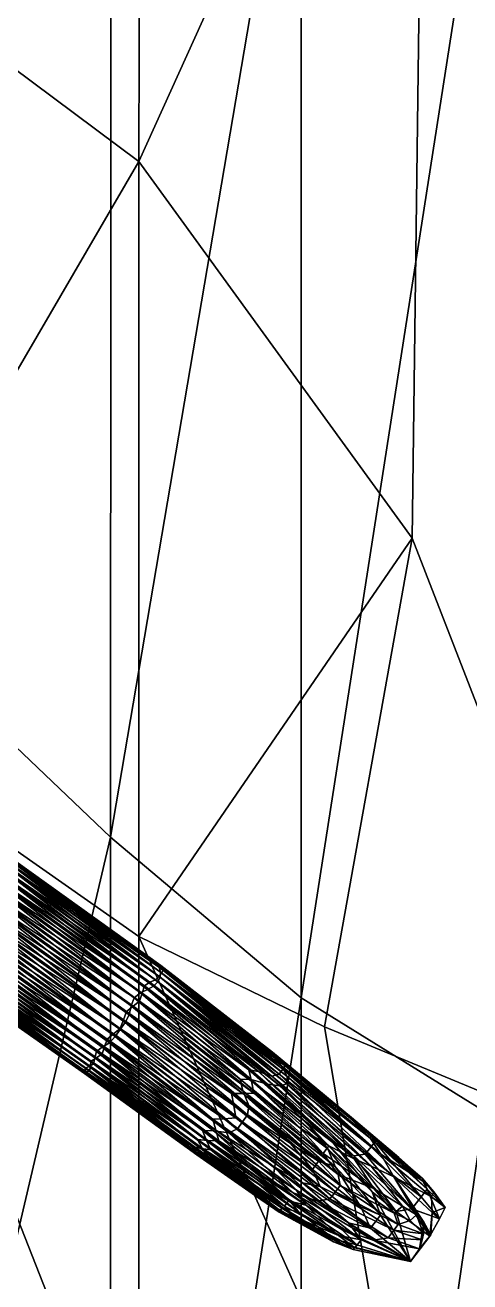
# Model space of a CAD drawing. Header units: centimetres. Extents: x -422 to 422, y -348 to 348.
# Drawn here: x -347.85 to -334.77, y 14.18 to 51.11 of the extents above; entities that cross this region are included whole.
import ezdxf

# ---------------------------------------------------------------- set-up
doc = ezdxf.new("R2010")
doc.units = ezdxf.units.CM
for name, color, linetype, true_color in [('Object003', 7, 'Continuous', 0x718706), ('Object007', 7, 'Continuous', 0x1c95b1), ('wood', 7, 'Continuous', 0x911cb1)]:
    doc.layers.add(name, color=color, linetype=linetype, true_color=true_color)

msp = doc.modelspace()

# ---------------------------------------------------------------- meshes
at = {"layer": 'Object003', "color": 194, "true_color": 0x551cb1}
mesh = msp.add_polyface(dxfattribs=at)
corners = [(-344.072, 22.874, -298.24), (-348.475, 26.052, -298.172), (-348.376, 26.194, -297.981), (-344.248, 22.768, -298.411), (-348.586, 25.891, -298.338), (-344.644, 22.53, -298.655), (-348.84, 25.521, -298.59), (-348.709, 25.713, -298.479), (-344.461, 22.671, -298.549), (-344.73, 22.295, -298.733), (-348.978, 25.319, -298.669), (-344.794, 22.031, -298.778), (-349.121, 25.109, -298.716), (-344.867, 22.125, -294.926), (-349.043, 25.113, -294.823), (-349.186, 24.9, -294.803), (-344.676, 22.281, -294.985), (-348.903, 25.323, -294.876), (-344.491, 22.432, -295.076), (-348.768, 25.526, -294.962), (-344.342, 22.879, -295.319), (-348.524, 25.895, -295.223), (-348.641, 25.717, -295.078), (-344.411, 22.663, -295.184), (-344.189, 22.985, -295.491), (-348.419, 26.056, -295.395), (-344.021, 23.053, -295.691), (-348.328, 26.196, -295.59), (-348.252, 26.315, -295.805), (-343.91, 23.157, -295.906), (-343.837, 23.263, -296.135), (-348.193, 26.41, -296.037), (-343.788, 23.337, -296.375), (-348.152, 26.478, -296.281), (-343.786, 23.403, -296.621), (-348.129, 26.519, -296.534), (-348.124, 26.533, -296.79), (-343.859, 23.481, -296.868), (-343.925, 23.509, -297.116), (-348.139, 26.519, -297.046), (-353.114, 29.734, -296.447), (-343.905, 23.427, -297.36), (-348.172, 26.477, -297.297), (-343.867, 23.285, -297.598), (-348.223, 26.407, -297.54), (-348.292, 26.313, -297.769), (-343.879, 23.137, -297.827), (-343.945, 22.995, -298.042)]
mesh.append_faces([[corners[k] for k in face] for face in [(0, 1, 2), (3, 4, 1), (5, 6, 7), (8, 7, 4), (9, 10, 6), (11, 12, 10), (13, 14, 15), (16, 17, 14), (18, 19, 17), (20, 21, 22), (23, 22, 19), (24, 25, 21), (25, 24, 26), (26, 27, 25), (28, 29, 30), (30, 31, 28), (29, 28, 27), (27, 26, 29), (32, 33, 31), (31, 30, 32), (33, 32, 34), (34, 35, 33), (36, 37, 38), (38, 39, 36), (40, 35, 36), (37, 36, 35), (35, 34, 37), (41, 42, 39), (39, 38, 41), (42, 41, 43), (43, 44, 42), (45, 46, 47), (47, 2, 45), (46, 45, 44), (44, 43, 46)]], dxfattribs={"vtx2": -1, "color": 194})
mesh = msp.add_polyface(dxfattribs=at)
corners = [(-348.376, 26.194, -297.981), (-343.945, 22.995, -298.042), (-344.072, 22.874, -298.24), (-348.475, 26.052, -298.172), (-344.248, 22.768, -298.411), (-348.709, 25.713, -298.479), (-344.461, 22.671, -298.549), (-344.644, 22.53, -298.655), (-348.586, 25.891, -298.338), (-348.84, 25.521, -298.59), (-344.73, 22.295, -298.733), (-348.978, 25.319, -298.669), (-344.794, 22.031, -298.778), (-349.265, 24.895, -298.73), (-344.914, 21.804, -298.786), (-345.061, 21.596, -298.755), (-349.408, 24.682, -298.711), (-349.121, 25.109, -298.716), (-345.207, 21.389, -298.685), (-349.548, 24.472, -298.657), (-345.373, 21.209, -298.588), (-349.683, 24.27, -298.571), (-345.753, 20.953, -298.345), (-349.927, 23.9, -298.31), (-349.81, 24.078, -298.455), (-345.582, 21.083, -298.479), (-345.804, 20.761, -298.172), (-350.032, 23.739, -298.138), (-345.843, 20.587, -297.975), (-350.123, 23.599, -297.943), (-345.974, 20.51, -297.768), (-350.198, 23.48, -297.728), (-345.908, 20.667, -295.641), (-350.075, 23.601, -295.552), (-350.159, 23.482, -295.764), (-345.937, 20.516, -295.851), (-350.228, 23.388, -295.994), (-345.755, 20.764, -295.461), (-349.976, 23.743, -295.362), (-345.589, 20.881, -295.302), (-349.865, 23.904, -295.195), (-345.44, 21.316, -295.044), (-349.611, 24.274, -294.943), (-349.742, 24.082, -295.054), (-345.518, 21.092, -295.158), (-345.25, 21.468, -294.974), (-349.473, 24.476, -294.864), (-345.054, 21.63, -294.935), (-349.33, 24.687, -294.817), (-349.186, 24.9, -294.803), (-344.96, 21.878, -294.914), (-344.867, 22.125, -294.926), (-349.043, 25.113, -294.823), (-344.676, 22.281, -294.985), (-348.903, 25.323, -294.876), (-344.491, 22.432, -295.076), (-348.641, 25.717, -295.078), (-344.411, 22.663, -295.184), (-344.342, 22.879, -295.319), (-348.768, 25.526, -294.962), (-348.524, 25.895, -295.223), (-344.189, 22.985, -295.491)]
mesh.append_faces([[corners[k] for k in face] for face in [(0, 1, 2), (3, 2, 4), (5, 6, 7), (8, 4, 6), (9, 7, 10), (11, 10, 12), (13, 14, 15), (15, 16, 13), (14, 13, 17), (17, 12, 14), (18, 19, 16), (16, 15, 18), (20, 21, 19), (22, 23, 24), (25, 24, 21), (26, 27, 23), (28, 29, 27), (30, 31, 29), (32, 33, 34), (35, 34, 36), (37, 38, 33), (39, 40, 38), (41, 42, 43), (44, 43, 40), (45, 46, 42), (46, 45, 47), (47, 48, 46), (49, 50, 51), (50, 49, 48), (48, 47, 50), (52, 51, 53), (54, 53, 55), (56, 57, 58), (59, 55, 57), (60, 58, 61)]], dxfattribs={"vtx2": -1, "color": 194})
mesh = msp.add_polyface(dxfattribs=at)
corners = [(-349.548, 24.472, -298.657), (-345.207, 21.389, -298.685), (-345.373, 21.209, -298.588), (-349.81, 24.078, -298.455), (-345.582, 21.083, -298.479), (-345.753, 20.953, -298.345), (-349.683, 24.27, -298.571), (-349.927, 23.9, -298.31), (-345.804, 20.761, -298.172), (-350.032, 23.739, -298.138), (-345.843, 20.587, -297.975), (-342.955, 18.17, -297.541), (-346.089, 20.457, -297.547), (-345.974, 20.51, -297.768), (-350.198, 23.48, -297.728), (-350.258, 23.385, -297.496), (-350.123, 23.599, -297.943), (-346.075, 20.355, -297.307), (-350.299, 23.317, -297.252), (-346.044, 20.279, -297.057), (-350.322, 23.276, -297), (-342.774, 17.965, -297.315), (-342.577, 17.782, -297.074), (-343.01, 18.074, -296.61), (-346.145, 20.352, -296.557), (-346.104, 20.302, -296.806), (-342.803, 17.916, -296.838), (-350.326, 23.262, -296.743), (-350.312, 23.276, -296.487), (-346.058, 20.356, -296.315), (-350.279, 23.318, -296.236), (-345.951, 20.387, -296.079), (-350.228, 23.388, -295.994), (-342.76, 17.964, -296.394), (-342.782, 18.365, -295.749), (-345.908, 20.667, -295.641), (-345.937, 20.516, -295.851), (-350.159, 23.482, -295.764), (-350.075, 23.601, -295.552), (-345.755, 20.764, -295.461), (-349.976, 23.743, -295.362), (-345.589, 20.881, -295.302), (-349.742, 24.082, -295.054), (-345.518, 21.092, -295.158), (-345.44, 21.316, -295.044), (-349.865, 23.904, -295.195), (-349.611, 24.274, -294.943), (-345.25, 21.468, -294.974)]
mesh.append_faces([[corners[k] for k in face] for face in [(0, 1, 2), (3, 4, 5), (6, 2, 4), (7, 5, 8), (9, 8, 10), (11, 12, 13), (14, 13, 12), (12, 15, 14), (16, 10, 13), (17, 18, 15), (15, 12, 17), (18, 17, 19), (19, 20, 18), (21, 17, 12), (22, 19, 17), (23, 24, 25), (26, 25, 19), (27, 25, 24), (24, 28, 27), (25, 27, 20), (20, 19, 25), (29, 30, 28), (28, 24, 29), (30, 29, 31), (31, 32, 30), (33, 29, 24), (34, 35, 36), (37, 36, 35), (32, 31, 36), (38, 35, 39), (40, 39, 41), (42, 43, 44), (45, 41, 43), (46, 44, 47)]], dxfattribs={"vtx2": -1, "color": 194})
mesh = msp.add_polyface(dxfattribs=at)
corners = [(-340.362, 19.939, -298.286), (-344.072, 22.874, -298.24), (-343.945, 22.995, -298.042), (-340.724, 19.992, -298.471), (-344.248, 22.768, -298.411), (-341.529, 20.134, -298.693), (-344.644, 22.53, -298.655), (-344.461, 22.671, -298.549), (-341.2, 20.129, -298.601), (-341.449, 19.795, -298.767), (-344.73, 22.295, -298.733), (-341.272, 19.362, -298.807), (-344.914, 21.804, -298.786), (-341.309, 19.088, -298.797), (-341.456, 18.888, -298.732), (-344.794, 22.031, -298.778), (-345.061, 21.596, -298.755), (-341.609, 18.681, -298.61), (-345.207, 21.389, -298.685), (-341.861, 18.562, -298.481), (-345.582, 21.083, -298.479), (-342.307, 18.624, -298.394), (-342.63, 18.629, -298.292), (-345.373, 21.209, -298.588), (-345.755, 20.764, -295.461), (-342.475, 18.334, -295.601), (-342.152, 18.325, -295.468), (-345.518, 21.092, -295.158), (-342.244, 18.643, -295.313), (-342.332, 18.967, -295.188), (-345.589, 20.881, -295.302), (-345.44, 21.316, -295.044), (-341.995, 18.977, -295.147), (-345.25, 21.468, -294.974), (-341.65, 19, -295.133), (-344.96, 21.878, -294.914), (-341.712, 19.362, -295.09), (-341.78, 19.718, -295.078), (-345.054, 21.63, -294.935), (-344.867, 22.125, -294.926), (-341.449, 19.72, -295.154), (-341.12, 19.723, -295.262), (-344.491, 22.432, -295.076), (-344.676, 22.281, -294.985), (-341.274, 20.416, -295.447), (-344.342, 22.879, -295.319), (-344.411, 22.663, -295.184), (-341.19, 20.078, -295.344), (-340.984, 20.364, -295.621), (-344.189, 22.985, -295.491), (-340.595, 20.222, -295.833), (-344.021, 23.053, -295.691), (-340.275, 20.428, -296.271), (-343.837, 23.263, -296.135), (-343.91, 23.157, -295.906), (-340.382, 20.285, -296.05), (-340.204, 20.526, -296.497), (-343.788, 23.337, -296.375), (-340.27, 20.665, -296.722), (-343.786, 23.403, -296.621), (-340.797, 21.092, -297.164), (-343.925, 23.509, -297.116), (-343.859, 23.481, -296.868), (-340.575, 20.936, -296.943), (-340.617, 20.888, -297.387), (-343.905, 23.427, -297.36), (-340.309, 20.527, -297.613), (-343.867, 23.285, -297.598), (-340.157, 20.001, -298.068), (-343.879, 23.137, -297.827), (-340.148, 20.215, -297.842)]
mesh.append_faces([[corners[k] for k in face] for face in [(0, 1, 2), (3, 4, 1), (5, 6, 7), (8, 7, 4), (6, 5, 9), (10, 9, 11), (12, 13, 14), (15, 11, 13), (16, 14, 17), (18, 17, 19), (20, 21, 22), (23, 19, 21), (24, 25, 26), (27, 28, 29), (30, 26, 28), (31, 29, 32), (33, 32, 34), (35, 36, 37), (38, 34, 36), (39, 37, 40), (41, 42, 43), (44, 45, 46), (47, 46, 42), (48, 49, 45), (50, 51, 49), (52, 53, 54), (55, 54, 51), (56, 57, 53), (58, 59, 57), (60, 61, 62), (63, 62, 59), (64, 65, 61), (66, 67, 65), (68, 2, 69), (70, 69, 67)]], dxfattribs={"vtx2": -1, "color": 194})
mesh = msp.add_polyface(dxfattribs=at)
corners = [(-343.945, 22.995, -298.042), (-340.157, 20.001, -298.068), (-340.362, 19.939, -298.286), (-338.173, 17.796, -298.529), (-340.724, 19.992, -298.471), (-344.072, 22.874, -298.24), (-339.765, 18.694, -298.705), (-341.529, 20.134, -298.693), (-341.2, 20.129, -298.601), (-344.461, 22.671, -298.549), (-344.248, 22.768, -298.411), (-338.916, 18.181, -298.65), (-339.088, 17.957, -298.763), (-341.449, 19.795, -298.767), (-340.05, 18.25, -295.259), (-341.78, 19.718, -295.078), (-341.712, 19.362, -295.09), (-339.217, 17.727, -295.395), (-341.449, 19.72, -295.154), (-344.676, 22.281, -294.985), (-341.12, 19.723, -295.262), (-341.19, 20.078, -295.344), (-338.946, 18.09, -295.589), (-339.586, 18.876, -295.593), (-341.274, 20.416, -295.447), (-344.411, 22.663, -295.184), (-344.491, 22.432, -295.076), (-344.342, 22.879, -295.319), (-340.984, 20.364, -295.621), (-338.803, 18.282, -295.778), (-338.187, 17.89, -296.037), (-340.595, 20.222, -295.833), (-344.189, 22.985, -295.491), (-343.91, 23.157, -295.906), (-340.382, 20.285, -296.05), (-340.275, 20.428, -296.271), (-344.021, 23.053, -295.691), (-337.846, 17.932, -296.264), (-343.837, 23.263, -296.135), (-340.204, 20.526, -296.497), (-343.788, 23.337, -296.375), (-340.27, 20.665, -296.722), (-339.027, 19.634, -297.189), (-340.797, 21.092, -297.164), (-340.575, 20.936, -296.943), (-343.859, 23.481, -296.868), (-343.786, 23.403, -296.621), (-338.248, 19.016, -297.049), (-343.925, 23.509, -297.116), (-340.617, 20.888, -297.387), (-338.278, 18.983, -297.35), (-343.905, 23.427, -297.36), (-340.309, 20.527, -297.613), (-343.879, 23.137, -297.827), (-340.148, 20.215, -297.842), (-343.867, 23.285, -297.598)]
mesh.append_faces([[corners[k] for k in face] for face in [(0, 1, 2), (3, 4, 2), (5, 2, 4), (6, 7, 8), (9, 8, 7), (10, 4, 8), (11, 8, 4), (12, 13, 7), (14, 15, 16), (17, 18, 15), (19, 18, 20), (21, 22, 23), (23, 24, 21), (25, 21, 24), (26, 20, 21), (22, 21, 20), (27, 24, 28), (29, 28, 24), (24, 23, 29), (30, 31, 28), (32, 28, 31), (33, 34, 35), (36, 31, 34), (37, 34, 31), (38, 35, 39), (40, 39, 41), (42, 43, 44), (45, 44, 43), (46, 41, 44), (47, 44, 41), (48, 43, 49), (50, 49, 43), (51, 49, 52), (53, 54, 1), (55, 52, 54)]], dxfattribs={"vtx2": -1, "color": 194})
mesh = msp.add_polyface(dxfattribs=at)
corners = [(-341.449, 19.795, -298.767), (-344.73, 22.295, -298.733), (-344.644, 22.53, -298.655), (-341.272, 19.362, -298.807), (-344.794, 22.031, -298.778), (-341.456, 18.888, -298.732), (-345.061, 21.596, -298.755), (-344.914, 21.804, -298.786), (-341.309, 19.088, -298.797), (-341.609, 18.681, -298.61), (-345.207, 21.389, -298.685), (-341.861, 18.562, -298.481), (-345.373, 21.209, -298.588), (-342.63, 18.629, -298.292), (-345.753, 20.953, -298.345), (-345.582, 21.083, -298.479), (-342.307, 18.624, -298.394), (-342.514, 18.338, -298.116), (-345.804, 20.761, -298.172), (-342.387, 18.059, -297.914), (-345.843, 20.587, -297.975), (-345.974, 20.51, -297.768), (-342.68, 18.102, -297.732), (-342.955, 18.17, -297.541), (-346.089, 20.457, -297.547), (-342.774, 17.965, -297.315), (-346.075, 20.355, -297.307), (-342.577, 17.782, -297.074), (-346.104, 20.302, -296.806), (-342.803, 17.916, -296.838), (-343.01, 18.074, -296.61), (-346.044, 20.279, -297.057), (-346.145, 20.352, -296.557), (-342.76, 17.964, -296.394), (-346.058, 20.356, -296.315), (-342.491, 17.879, -296.179), (-345.951, 20.387, -296.079), (-345.937, 20.516, -295.851), (-342.643, 18.113, -295.953), (-342.782, 18.365, -295.749), (-342.475, 18.334, -295.601), (-345.755, 20.764, -295.461), (-345.908, 20.667, -295.641), (-342.152, 18.325, -295.468), (-345.589, 20.881, -295.302), (-342.332, 18.967, -295.188), (-345.44, 21.316, -295.044), (-345.518, 21.092, -295.158), (-342.244, 18.643, -295.313), (-341.995, 18.977, -295.147), (-345.25, 21.468, -294.974), (-341.65, 19, -295.133), (-345.054, 21.63, -294.935), (-341.78, 19.718, -295.078), (-344.867, 22.125, -294.926), (-344.96, 21.878, -294.914), (-341.712, 19.362, -295.09), (-341.449, 19.72, -295.154), (-344.676, 22.281, -294.985)]
mesh.append_faces([[corners[k] for k in face] for face in [(0, 1, 2), (3, 4, 1), (5, 6, 7), (8, 7, 4), (9, 10, 6), (11, 12, 10), (13, 14, 15), (16, 15, 12), (17, 18, 14), (14, 13, 17), (18, 17, 19), (19, 20, 18), (21, 22, 23), (22, 21, 20), (20, 19, 22), (24, 23, 25), (26, 25, 27), (28, 29, 30), (31, 27, 29), (32, 30, 33), (34, 33, 35), (35, 36, 34), (37, 38, 39), (38, 37, 36), (36, 35, 38), (40, 41, 42), (42, 39, 40), (43, 44, 41), (45, 46, 47), (48, 47, 44), (49, 50, 46), (51, 52, 50), (53, 54, 55), (56, 55, 52), (57, 58, 54)]], dxfattribs={"vtx2": -1, "color": 194})
mesh = msp.add_polyface(dxfattribs=at)
corners = [(-337.673, 17.583, -298.327), (-340.362, 19.939, -298.286), (-340.157, 20.001, -298.068), (-337.01, 17.266, -298.007), (-338.173, 17.796, -298.529), (-340.724, 19.992, -298.471), (-338.916, 18.181, -298.65), (-341.309, 19.088, -298.797), (-338.583, 17.017, -298.745), (-338.726, 16.831, -298.614), (-341.272, 19.362, -298.807), (-338.643, 17.339, -298.792), (-340.984, 20.364, -295.621), (-338.803, 18.282, -295.778), (-338.187, 17.89, -296.037), (-340.382, 20.285, -296.05), (-337.846, 17.932, -296.264), (-337.673, 18.153, -296.47), (-340.275, 20.428, -296.271), (-340.595, 20.222, -295.833), (-337.561, 18.297, -296.667), (-340.204, 20.526, -296.497), (-337.692, 18.53, -296.859), (-340.27, 20.665, -296.722), (-340.575, 20.936, -296.943), (-338.248, 19.016, -297.049), (-339.027, 19.634, -297.189), (-340.797, 21.092, -297.164), (-338.278, 18.983, -297.35), (-340.617, 20.888, -297.387), (-337.691, 18.393, -297.555), (-340.309, 20.527, -297.613), (-340.148, 20.215, -297.842), (-337.389, 17.933, -297.755), (-339.088, 17.957, -298.763), (-337.598, 16.922, -298.712), (-339.765, 18.694, -298.705), (-337.643, 16.823, -295.954), (-339.586, 18.876, -295.593), (-338.946, 18.09, -295.589), (-338.731, 17.569, -295.554), (-337.402, 16.142, -295.989), (-339.217, 17.727, -295.395), (-337.975, 16.388, -295.72), (-339.399, 17.487, -295.352), (-340.05, 18.25, -295.259), (-339.175, 16.983, -295.448), (-338.336, 15.92, -295.79), (-339.695, 17.096, -295.41), (-340.556, 17.578, -295.359), (-337.692, 15.765, -295.92)]
mesh.append_faces([[corners[k] for k in face] for face in [(0, 1, 2), (2, 3, 0), (1, 0, 4), (5, 4, 6), (7, 8, 9), (10, 11, 8), (12, 13, 14), (15, 16, 17), (17, 18, 15), (19, 14, 16), (20, 21, 18), (18, 17, 20), (21, 20, 22), (22, 23, 21), (24, 25, 26), (23, 22, 25), (27, 26, 28), (29, 28, 30), (30, 31, 29), (3, 2, 32), (33, 32, 31), (31, 30, 33), (11, 34, 35), (6, 35, 34), (34, 36, 6), (35, 6, 4), (37, 13, 38), (38, 39, 37), (39, 40, 41), (40, 42, 43), (44, 43, 42), (42, 45, 44), (43, 44, 46), (47, 48, 49), (50, 46, 48)]], dxfattribs={"vtx2": -1, "color": 194})
mesh = msp.add_polyface(dxfattribs=at)
corners = [(-341.2, 20.129, -298.601), (-338.916, 18.181, -298.65), (-339.765, 18.694, -298.705), (-341.529, 20.134, -298.693), (-339.088, 17.957, -298.763), (-341.449, 19.795, -298.767), (-338.643, 17.339, -298.792), (-341.272, 19.362, -298.807), (-338.726, 16.831, -298.614), (-341.456, 18.888, -298.732), (-341.309, 19.088, -298.797), (-338.583, 17.017, -298.745), (-338.887, 16.62, -298.389), (-341.609, 18.681, -298.61), (-339.242, 16.552, -298.198), (-341.861, 18.562, -298.481), (-342.307, 18.624, -298.394), (-339.964, 16.8, -298.166), (-340.828, 17.275, -298.163), (-342.63, 18.629, -298.292), (-340.107, 16.608, -297.977), (-342.514, 18.338, -298.116), (-339.792, 16.22, -297.731), (-342.387, 18.059, -297.914), (-341.126, 16.864, -297.485), (-342.955, 18.17, -297.541), (-342.68, 18.102, -297.732), (-340.281, 16.369, -297.582), (-340.346, 16.277, -297.3), (-342.774, 17.965, -297.315), (-341.177, 16.778, -296.644), (-343.01, 18.074, -296.61), (-342.803, 17.916, -296.838), (-340.968, 17.039, -295.866), (-342.782, 18.365, -295.749), (-342.643, 18.113, -295.953), (-340.108, 16.559, -295.817), (-342.475, 18.334, -295.601), (-339.596, 16.436, -295.723), (-342.152, 18.325, -295.468), (-342.244, 18.643, -295.313), (-339.867, 16.872, -295.522), (-340.556, 17.578, -295.359), (-342.332, 18.967, -295.188), (-339.695, 17.096, -295.41), (-341.995, 18.977, -295.147), (-339.175, 16.983, -295.448), (-341.65, 19, -295.133), (-341.712, 19.362, -295.09), (-339.399, 17.487, -295.352), (-340.05, 18.25, -295.259), (-341.78, 19.718, -295.078), (-339.217, 17.727, -295.395), (-341.449, 19.72, -295.154), (-338.731, 17.569, -295.554), (-341.12, 19.723, -295.262), (-338.946, 18.09, -295.589)]
mesh.append_faces([[corners[k] for k in face] for face in [(0, 1, 2), (3, 2, 4), (5, 4, 6), (6, 7, 5), (8, 9, 10), (11, 10, 7), (12, 13, 9), (14, 15, 13), (16, 17, 18), (18, 19, 16), (17, 16, 15), (20, 21, 19), (19, 18, 20), (22, 23, 21), (24, 25, 26), (27, 26, 23), (28, 29, 25), (30, 31, 32), (33, 34, 35), (36, 37, 34), (38, 39, 37), (40, 41, 42), (42, 43, 40), (41, 40, 39), (44, 45, 43), (43, 42, 44), (45, 44, 46), (46, 47, 45), (48, 49, 50), (49, 48, 47), (47, 46, 49), (51, 50, 52), (53, 52, 54), (54, 55, 53), (55, 54, 56)]], dxfattribs={"vtx2": -1, "color": 194})
mesh = msp.add_polyface(dxfattribs=at)
corners = [(-340.148, 20.215, -297.842), (-337.389, 17.933, -297.755), (-337.01, 17.266, -298.007), (-338.583, 17.017, -298.745), (-338.643, 17.339, -298.792), (-337, 16.2, -298.723), (-337.598, 16.922, -298.712), (-338.173, 17.796, -298.529), (-336.755, 16.411, -298.594), (-336.335, 16.148, -298.383), (-337.673, 17.583, -298.327), (-337.846, 17.932, -296.264), (-336.48, 16.333, -296.576), (-336.199, 16.684, -296.757), (-337.673, 18.153, -296.47), (-338.187, 17.89, -296.037), (-336.937, 16.248, -296.322), (-337.402, 16.142, -295.989), (-337.643, 16.823, -295.954), (-338.946, 18.09, -295.589), (-338.803, 18.282, -295.778), (-337.975, 16.388, -295.72), (-338.731, 17.569, -295.554), (-336.856, 17.836, -297.219), (-338.278, 18.983, -297.35), (-339.027, 19.634, -297.189), (-338.248, 19.016, -297.049), (-336.166, 17.22, -297.052), (-337.692, 18.53, -296.859), (-335.831, 16.832, -297.213), (-336.153, 17.142, -297.392), (-337.691, 18.393, -297.555), (-336.02, 16.908, -296.907), (-337.561, 18.297, -296.667), (-335.494, 16.366, -297.194), (-335.894, 16.679, -297.508), (-335.879, 16.225, -297.557)]
mesh.append_faces([[corners[k] for k in face] for face in [(0, 1, 2), (3, 4, 5), (6, 5, 4), (7, 8, 6), (9, 10, 2), (10, 9, 8), (8, 7, 10), (11, 12, 13), (13, 14, 11), (12, 11, 15), (15, 16, 12), (17, 18, 19), (20, 18, 16), (16, 15, 20), (21, 17, 22), (23, 24, 25), (25, 26, 23), (27, 23, 26), (26, 28, 27), (23, 27, 29), (29, 30, 23), (24, 23, 30), (30, 31, 24), (32, 27, 28), (28, 33, 32), (13, 32, 33), (33, 14, 13), (27, 32, 34), (34, 29, 27), (35, 36, 2), (2, 1, 35), (30, 35, 1), (1, 31, 30), (35, 30, 29), (29, 34, 35)]], dxfattribs={"vtx2": -1, "color": 194})
mesh = msp.add_polyface(dxfattribs=at)
corners = [(-341.456, 18.888, -298.732), (-338.726, 16.831, -298.614), (-338.887, 16.62, -298.389), (-341.609, 18.681, -298.61), (-339.242, 16.552, -298.198), (-341.861, 18.562, -298.481), (-339.964, 16.8, -298.166), (-342.514, 18.338, -298.116), (-340.107, 16.608, -297.977), (-339.792, 16.22, -297.731), (-342.68, 18.102, -297.732), (-340.281, 16.369, -297.582), (-341.126, 16.864, -297.485), (-342.387, 18.059, -297.914), (-342.955, 18.17, -297.541), (-340.346, 16.277, -297.3), (-342.774, 17.965, -297.315), (-339.952, 15.996, -297.041), (-342.577, 17.782, -297.074), (-342.803, 17.916, -296.838), (-340.376, 16.227, -296.81), (-341.177, 16.778, -296.644), (-340.347, 16.26, -296.509), (-342.76, 17.964, -296.394), (-343.01, 18.074, -296.61), (-339.88, 16.075, -296.307), (-342.491, 17.879, -296.179), (-342.643, 18.113, -295.953), (-340.225, 16.411, -296.056), (-340.968, 17.039, -295.866), (-342.782, 18.365, -295.749), (-340.108, 16.559, -295.817), (-342.475, 18.334, -295.601), (-339.596, 16.436, -295.723), (-342.152, 18.325, -295.468), (-339.867, 16.872, -295.522), (-338.53, 15.709, -297.761), (-340.828, 17.275, -298.163), (-340.556, 17.578, -295.359), (-338.336, 15.92, -295.79), (-338.631, 15.545, -296.146), (-338.779, 15.363, -296.693), (-338.742, 15.423, -297.284)]
mesh.append_faces([[corners[k] for k in face] for face in [(0, 1, 2), (3, 2, 4), (5, 4, 6), (7, 8, 9), (10, 11, 12), (13, 9, 11), (14, 12, 15), (16, 15, 17), (17, 18, 16), (19, 20, 21), (20, 19, 18), (18, 17, 20), (22, 23, 24), (24, 21, 22), (23, 22, 25), (25, 26, 23), (27, 28, 29), (28, 27, 26), (26, 25, 28), (30, 29, 31), (32, 31, 33), (34, 33, 35), (36, 8, 37), (37, 6, 36), (38, 35, 39), (28, 40, 31), (31, 29, 28), (40, 28, 25), (41, 22, 21), (21, 20, 41), (17, 15, 42), (11, 42, 15), (15, 12, 11), (42, 11, 9)]], dxfattribs={"vtx2": -1, "color": 194})
mesh = msp.add_polyface(dxfattribs=at)
corners = [(-336.873, 15.866, -298.615), (-337.003, 15.698, -298.372), (-338.726, 16.831, -298.614), (-338.583, 17.017, -298.745), (-337.61, 15.409, -297.687), (-338.53, 15.709, -297.761), (-339.964, 16.8, -298.166), (-339.242, 16.552, -298.198), (-336.517, 14.78, -296.754), (-338.093, 15.275, -297.395), (-340.107, 16.608, -297.977), (-339.792, 16.22, -297.731), (-337.175, 15.475, -297.977), (-338.887, 16.62, -298.389), (-339.175, 16.983, -295.448), (-337.692, 15.765, -295.92), (-337.975, 16.388, -295.72), (-337.402, 16.142, -295.989), (-337.966, 15.414, -296.098), (-338.336, 15.92, -295.79), (-339.867, 16.872, -295.522), (-339.596, 16.436, -295.723), (-339.695, 17.096, -295.41), (-338.631, 15.545, -296.146), (-340.108, 16.559, -295.817), (-339.88, 16.075, -296.307), (-338.151, 15.182, -296.475), (-338.198, 15.131, -296.95), (-338.779, 15.363, -296.693), (-340.376, 16.227, -296.81), (-339.952, 15.996, -297.041), (-340.347, 16.26, -296.509), (-338.742, 15.423, -297.284)]
mesh.append_faces([[corners[k] for k in face] for face in [(0, 1, 2), (2, 3, 0), (4, 5, 6), (6, 7, 4), (5, 4, 8), (8, 9, 5), (10, 5, 9), (9, 11, 10), (12, 4, 7), (7, 13, 12), (1, 12, 13), (13, 2, 1), (14, 15, 16), (17, 16, 15), (18, 19, 20), (20, 21, 18), (19, 18, 8), (8, 15, 19), (22, 19, 15), (23, 18, 21), (21, 24, 23), (25, 26, 23), (18, 23, 26), (26, 8, 18), (27, 28, 29), (29, 30, 27), (28, 27, 8), (8, 26, 28), (31, 28, 26), (26, 25, 31), (32, 27, 30), (11, 9, 32), (27, 32, 9), (9, 8, 27)]], dxfattribs={"vtx2": -1, "color": 194})
mesh = msp.add_polyface(dxfattribs=at)
corners = [(-337, 16.2, -298.723), (-336.873, 15.866, -298.615), (-338.583, 17.017, -298.745), (-336.529, 15.986, -298.605), (-336.137, 15.59, -298.472), (-337.003, 15.698, -298.372), (-336.174, 15.42, -298.138), (-337.598, 16.922, -298.712), (-336.755, 16.411, -298.594), (-337.01, 17.266, -298.007), (-336.124, 15.932, -298.042), (-336.335, 16.148, -298.383), (-337.175, 15.475, -297.977), (-336.255, 15.153, -297.612), (-337.61, 15.409, -297.687), (-336.517, 14.78, -296.754), (-335.912, 15.56, -297.532), (-335.879, 16.225, -297.557), (-335.947, 15.529, -296.995), (-335.663, 16.037, -297.122), (-336.48, 16.333, -296.576), (-336.199, 16.684, -296.757), (-336.937, 16.248, -296.322), (-337.643, 16.823, -295.954), (-337.402, 16.142, -295.989), (-337.692, 15.765, -295.92), (-336.02, 16.908, -296.907), (-335.494, 16.366, -297.194), (-335.894, 16.679, -297.508)]
mesh.append_faces([[corners[k] for k in face] for face in [(0, 1, 2), (1, 0, 3), (3, 4, 1), (5, 1, 4), (4, 6, 5), (0, 7, 8), (8, 3, 0), (9, 10, 11), (4, 11, 10), (10, 6, 4), (11, 4, 3), (3, 8, 11), (12, 5, 6), (6, 13, 12), (14, 12, 13), (13, 15, 14), (16, 10, 9), (9, 17, 16), (18, 16, 17), (17, 19, 18), (16, 18, 15), (15, 13, 16), (10, 16, 13), (13, 6, 10), (20, 18, 19), (19, 21, 20), (18, 20, 22), (22, 15, 18), (23, 24, 15), (15, 22, 23), (25, 15, 24), (26, 21, 19), (19, 27, 26), (17, 28, 27), (27, 19, 17)]], dxfattribs={"vtx2": -1, "color": 194})
at = {"layer": 'Object007', "color": 194, "true_color": 0x551cb1}
mesh = msp.add_polyface(dxfattribs=at)
corners = [(-339.73, 60.213, 159.717), (-345.322, 65.357, 162.334), (-345.338, 27.25, 162.246), (-353.275, 73.768, 163.773), (-353.307, 34.832, 163.704), (-365.703, 86.983, 164.177), (-365.76, 46.742, 164.128), (-379.544, 100.273, 163.579), (-379.628, 58.721, 163.546), (-365.274, 60.432, -296.431), (-375.281, 65.586, -296.183), (-375.165, 94.419, -296.134), (-365.168, 88.876, -296.381), (-353.946, 54.132, -296.642), (-353.853, 82.101, -296.592), (-365.273, 36.845, -296.471), (-334.291, 90.881, 155.499), (-339.683, 94.443, 159.828), (-334.386, 56.802, 155.778), (-330.623, 88.913, 151.36), (-330.761, 54.845, 152.028), (-345.271, 100.008, 162.539), (-336.083, 65.687, -296.842), (-344.428, 74.534, -296.75), (-344.189, 105.899, -296.693), (-335.787, 97.322, -296.783), (-327.446, 88.835, -296.788), (-328.009, 55.074, -296.854), (-323.16, 82.831, 121.715), (-327.33, 86.6, 141.967), (-327.49, 52.45, 143.799), (-344.507, 47.096, -296.799), (-380.755, 69.189, -295.913), (-380.635, 98.293, -295.866), (-375.279, 41.683, -296.223), (-380.753, 45.064, -295.953), (-330.208, 88.129, 149.215), (-330.326, 54.06, 149.981), (-330.712, 87.973, 148.452), (-330.796, 53.897, 149.201), (-329.8, 87.889, 148.458), (-329.887, 53.802, 149.252)]
mesh.append_faces([[corners[k] for k in face] for face in [(0, 1, 2), (1, 3, 4), (5, 6, 4), (4, 3, 5), (6, 5, 7), (7, 8, 6), (9, 10, 11), (11, 12, 9), (13, 9, 12), (12, 14, 13), (10, 9, 15), (16, 17, 0), (0, 18, 16), (19, 16, 18), (18, 20, 19), (3, 1, 21), (17, 21, 1), (1, 0, 17), (22, 23, 24), (25, 26, 27), (27, 22, 25), (28, 29, 30), (23, 31, 13), (13, 14, 23), (31, 23, 22), (32, 33, 11), (11, 10, 32), (10, 34, 35), (36, 19, 20), (20, 37, 36), (38, 36, 37), (37, 39, 38), (40, 38, 39), (39, 41, 40), (29, 40, 41), (41, 30, 29)]], dxfattribs={"vtx2": -1, "color": 194})
mesh = msp.add_polyface(dxfattribs=at)
corners = [(-345.338, 27.25, 162.246), (-339.729, 22.529, 159.779), (-339.73, 60.213, 159.717), (-353.307, 34.832, 163.704), (-345.322, 65.357, 162.334), (-353.306, -6.65, 163.673), (-365.76, 46.742, 164.128), (-365.759, 3.883, 164.098), (-379.628, 58.721, 163.546), (-379.627, 14.477, 163.516), (-334.352, 19.198, 156.327), (-330.677, 17.169, 153.054), (-330.761, 54.845, 152.028), (-334.386, 56.802, 155.778), (-365.274, 60.432, -296.431), (-353.946, 54.132, -296.642), (-353.945, 30.933, -296.683), (-365.273, 36.845, -296.471), (-375.279, 41.683, -296.223), (-375.281, 65.586, -296.183), (-375.277, 23.465, -296.254), (-380.752, 26.677, -295.983), (-380.753, 45.064, -295.953), (-327.544, 15.22, 147.169), (-324.361, 12.681, 136.199), (-323.497, 48.513, 126.507), (-327.49, 52.45, 143.799), (-329.313, 17.648, -296.932), (-336.461, 36.031, -296.898), (-336.083, 65.687, -296.842), (-328.009, 55.074, -296.854), (-320.142, 11.63, -296.649), (-339.042, 21.678, -296.907), (-365.272, 18.869, -296.503), (-344.507, 47.096, -296.799), (-344.506, 24.329, -296.841), (-330.173, 16.352, 151.128), (-330.587, 16.183, 150.33), (-330.796, 53.897, 149.201), (-330.326, 54.06, 149.981), (-329.665, 16.096, 150.445), (-329.887, 53.802, 149.252)]
mesh.append_faces([[corners[k] for k in face] for face in [(0, 1, 2), (3, 0, 4), (5, 3, 6), (7, 6, 8), (8, 9, 7), (10, 11, 12), (12, 13, 10), (1, 10, 13), (13, 2, 1), (14, 15, 16), (16, 17, 14), (17, 18, 19), (20, 21, 22), (22, 18, 20), (23, 24, 25), (25, 26, 23), (27, 28, 29), (29, 30, 27), (31, 27, 30), (32, 28, 27), (33, 17, 16), (17, 33, 20), (20, 18, 17), (34, 35, 16), (16, 15, 34), (29, 28, 34), (35, 34, 28), (28, 32, 35), (36, 37, 38), (38, 39, 36), (11, 36, 39), (39, 12, 11), (40, 23, 26), (26, 41, 40), (37, 40, 41), (41, 38, 37)]], dxfattribs={"vtx2": -1, "color": 194})
mesh = msp.add_polyface(dxfattribs=at)
corners = [(-345.338, 27.25, 162.246), (-353.307, 34.832, 163.704), (-353.306, -6.65, 163.673), (-345.338, -13.355, 162.215), (-339.729, 22.529, 159.779), (-339.71, -17.609, 159.881), (-365.758, -40.627, 164.066), (-365.759, 3.883, 164.098), (-379.627, 14.477, 163.516), (-365.76, 46.742, 164.128), (-334.352, 19.198, 156.327), (-334.278, -20.79, 156.827), (-330.677, 17.169, 153.054), (-330.527, -22.828, 153.939), (-344.505, 6.979, -296.872), (-336.46, 6.345, -296.953), (-336.145, -19.457, -296.999), (-344.504, -14.811, -296.912), (-353.944, 13.253, -296.714), (-353.943, -8.955, -296.753), (-353.945, 30.933, -296.683), (-344.506, 24.329, -296.841), (-339.042, 21.678, -296.907), (-380.752, 26.677, -295.983), (-375.277, 23.465, -296.254), (-375.276, 0.576, -296.293), (-380.75, 3.574, -296.022), (-383.46, 5.561, -295.697), (-380.747, -34.703, -296.085), (-324.361, 12.681, 136.199), (-327.544, 15.22, 147.169), (-327.542, -24.202, 150.25), (-320.846, 7.125, 121.506), (-325.205, -25.093, 145.285), (-329.313, 17.648, -296.932), (-320.142, 11.63, -296.649), (-319.827, -26.742, -296.721), (-328.056, -21.073, -296.997), (-365.272, 18.869, -296.503), (-365.27, -3.713, -296.542), (-330.173, 16.352, 151.128), (-329.943, -23.649, 152.1), (-330.587, 16.183, 150.33), (-329.665, 16.096, 150.445), (-330.3, -23.815, 151.281), (-329.37, -23.888, 151.457)]
mesh.append_faces([[corners[k] for k in face] for face in [(0, 1, 2), (2, 3, 0), (4, 0, 3), (3, 5, 4), (6, 7, 8), (9, 7, 2), (10, 4, 5), (5, 11, 10), (12, 10, 11), (11, 13, 12), (14, 15, 16), (16, 17, 14), (18, 14, 17), (17, 19, 18), (14, 18, 20), (20, 21, 14), (15, 14, 21), (21, 22, 15), (23, 24, 25), (25, 26, 23), (27, 26, 28), (29, 30, 31), (32, 29, 33), (34, 35, 36), (15, 34, 37), (34, 15, 22), (20, 18, 38), (39, 38, 18), (18, 19, 39), (38, 39, 25), (25, 24, 38), (40, 12, 13), (13, 41, 40), (42, 40, 41), (43, 42, 44), (30, 43, 45)]], dxfattribs={"vtx2": -1, "color": 194})
mesh = msp.add_polyface(dxfattribs=at)
corners = [(-345.337, -55.501, 162.182), (-339.703, -59.199, 159.889), (-339.71, -17.609, 159.881), (-345.338, -13.355, 162.215), (-353.305, -49.716, 163.642), (-353.306, -6.65, 163.673), (-365.759, 3.883, 164.098), (-365.758, -40.627, 164.066), (-379.627, 14.477, 163.516), (-379.626, -31.486, 163.485), (-330.527, -22.828, 153.939), (-334.278, -20.79, 156.827), (-334.252, -62.024, 156.961), (-365.268, -41.12, -296.607), (-375.273, -37.343, -296.357), (-375.276, 0.576, -296.293), (-365.27, -3.713, -296.542), (-353.941, -45.737, -296.819), (-353.943, -8.955, -296.753), (-344.503, -50.893, -296.977), (-344.504, -14.811, -296.912), (-336.04, -56.292, -297.066), (-336.145, -19.457, -296.999), (-380.747, -34.703, -296.085), (-380.75, 3.574, -296.022), (-383.457, -32.953, -295.758), (-380.744, -73.17, -296.148), (-327.542, -24.202, 150.25), (-325.205, -25.093, 145.285), (-324.361, 12.681, 136.199), (-322.012, -26.972, 133.092), (-320.846, 7.125, 121.506), (-325.483, -65.239, 148.256), (-327.531, -64.928, 151.219), (-319.827, -26.742, -296.721), (-328.056, -21.073, -296.997), (-329.313, 17.648, -296.932), (-336.46, 6.345, -296.953), (-327.637, -61.635, -297.071), (-329.943, -23.649, 152.1), (-330.3, -23.815, 151.281), (-330.587, 16.183, 150.33), (-329.831, -64.599, 152.34), (-330.467, -63.862, 154.183), (-329.37, -23.888, 151.457), (-329.665, 16.096, 150.445), (-327.544, 15.22, 147.169), (-329.236, -64.808, 151.71), (-330.152, -64.744, 151.495)]
mesh.append_faces([[corners[k] for k in face] for face in [(0, 1, 2), (2, 3, 0), (4, 0, 3), (3, 5, 4), (6, 7, 4), (4, 5, 6), (8, 9, 7), (10, 11, 12), (1, 12, 11), (11, 2, 1), (13, 14, 15), (15, 16, 13), (17, 13, 16), (16, 18, 17), (19, 17, 18), (18, 20, 19), (21, 19, 20), (20, 22, 21), (14, 23, 24), (24, 15, 14), (25, 23, 26), (27, 28, 29), (28, 30, 31), (30, 28, 32), (28, 27, 33), (34, 35, 36), (35, 22, 37), (38, 21, 22), (22, 35, 38), (39, 40, 41), (40, 39, 42), (39, 10, 43), (40, 44, 45), (44, 27, 46), (27, 44, 47), (44, 40, 48)]], dxfattribs={"vtx2": -1, "color": 194})
at = {"layer": 'wood', "color": 194, "true_color": 0x551cb1}
mesh = msp.add_polyface(dxfattribs=at)
corners = [(368.732, -257.774, -418.161), (331.509, -256.374, -419.561), (369.907, -214.773, -418.161), (331.51, -214.773, -419.561), (368.732, -257.774, -282.586), (304.278, -256.374, -282.553), (369.907, -214.773, -282.586), (305.522, -213.373, -282.586), (369.907, -256.374, -418.161), (368.732, -256.374, -419.561), (330.055, -256.374, -418.194), (331.274, -257.774, -418.161), (368.732, -213.373, -418.161), (368.732, -214.773, -419.561), (331.274, -213.373, -418.161), (330.055, -214.773, -418.194), (368.732, -256.374, -281.185), (369.907, -256.374, -282.586), (305.226, -256.374, -281.186), (305.522, -257.774, -282.586), (368.732, -214.773, -281.186), (368.732, -213.373, -282.586), (305.226, -214.773, -281.186), (304.278, -214.773, -282.553), (-370.276, -256.374, -419.561), (-370.276, -214.773, -419.561), (-332.43, -214.773, -419.561), (-332.43, -256.374, -419.561), (-370.276, -256.374, -281.186), (-305.753, -256.374, -281.186), (-305.753, -214.773, -281.186), (-370.276, -214.773, -281.186), (-370.276, -257.774, -418.161), (-332.19, -257.774, -418.161), (-306.054, -257.774, -282.586), (-370.276, -257.774, -282.586), (-330.952, -256.374, -418.194), (-330.952, -214.773, -418.194), (-304.791, -214.773, -282.553), (-304.791, -256.374, -282.553), (-332.19, -213.373, -418.161), (-370.276, -213.374, -418.161), (-370.276, -213.373, -282.586), (-306.054, -213.373, -282.586), (-371.472, -214.773, -418.161), (-371.472, -256.374, -418.161), (-371.472, -256.374, -282.586), (-371.472, -214.773, -282.586), (370.032, 247.74, -418.161), (332.949, 246.34, -419.561), (371.211, 204.739, -418.167), (332.949, 204.74, -419.561), (359.374, 247.74, -282.586), (314.411, 246.34, -282.571), (360.559, 204.739, -282.579), (315.63, 203.339, -282.586), (371.211, 246.34, -418.167), (370.147, 246.34, -419.561), (331.579, 246.34, -418.176), (332.785, 247.74, -418.161), (370.032, 203.339, -418.161), (370.147, 204.74, -419.561), (332.785, 203.339, -418.161), (331.579, 204.739, -418.176), (359.269, 246.34, -281.186), (360.559, 246.34, -282.579), (315.439, 246.34, -281.186), (315.63, 247.74, -282.586), (359.269, 204.74, -281.186), (359.374, 203.339, -282.586), (315.439, 204.74, -281.186), (314.411, 204.739, -282.571), (-371.716, 246.34, -419.561), (-371.716, 204.74, -419.561), (-333.892, 204.739, -419.561), (-333.892, 246.34, -419.561), (-360.646, 246.34, -281.186), (-316.115, 246.34, -281.186), (-316.115, 204.74, -281.186), (-360.646, 204.739, -281.186), (-371.599, 247.74, -418.161), (-333.725, 247.74, -418.161), (-316.308, 247.74, -282.586), (-360.753, 247.74, -282.586), (-332.5, 246.34, -418.176), (-332.5, 204.74, -418.176), (-315.071, 204.74, -282.571), (-315.071, 246.34, -282.571), (-333.725, 203.34, -418.161), (-371.599, 203.339, -418.161), (-360.754, 203.339, -282.586), (-316.308, 203.34, -282.586), (-372.8, 204.739, -418.167), (-372.799, 246.34, -418.167), (-361.959, 246.34, -282.579), (-361.959, 204.74, -282.579)]
mesh.append_faces([[corners[k] for k in face] for face in [(0, 9, 8), (1, 11, 10), (2, 13, 12), (3, 15, 14), (4, 17, 16), (5, 19, 18), (6, 21, 20), (7, 23, 22), (32, 45, 24), (27, 36, 33), (44, 41, 25), (26, 40, 37), (35, 28, 46), (39, 29, 34), (47, 31, 42), (43, 30, 38), (48, 56, 57), (49, 58, 59), (50, 60, 61), (51, 62, 63), (52, 64, 65), (53, 66, 67), (54, 68, 69), (55, 70, 71), (80, 72, 93), (75, 81, 84), (92, 73, 89), (74, 85, 88), (83, 94, 76), (87, 82, 77), (95, 90, 79), (91, 86, 78)]], dxfattribs={"color": 194})
mesh.append_faces([[corners[k] for k in face] for face in [(9, 1, 3), (3, 13, 9), (16, 20, 22), (22, 18, 16), (0, 4, 19), (19, 11, 0), (10, 5, 23), (23, 15, 10), (14, 7, 21), (21, 12, 14), (2, 6, 17), (17, 8, 2), (9, 13, 2), (2, 8, 9), (13, 3, 14), (14, 12, 13), (3, 1, 10), (10, 15, 3), (1, 9, 0), (0, 11, 1), (16, 18, 19), (19, 4, 16), (18, 22, 23), (23, 5, 18), (22, 20, 21), (21, 7, 22), (20, 16, 17), (17, 6, 20), (11, 19, 5), (5, 10, 11), (4, 0, 8), (8, 17, 4), (15, 23, 7), (7, 14, 15), (12, 21, 6), (6, 2, 12), (24, 25, 26), (26, 27, 24), (28, 29, 30), (30, 31, 28), (32, 33, 34), (34, 35, 32), (36, 37, 38), (38, 39, 36), (40, 41, 42), (42, 43, 40), (44, 45, 46), (46, 47, 44), (24, 45, 44), (44, 25, 24), (25, 41, 40), (40, 26, 25), (26, 37, 36), (36, 27, 26), (27, 33, 32), (32, 24, 27), (28, 35, 34), (34, 29, 28), (29, 39, 38), (38, 30, 29), (30, 43, 42), (42, 31, 30), (31, 47, 46), (46, 28, 31), (33, 36, 39), (39, 34, 33), (35, 46, 45), (45, 32, 35), (37, 40, 43), (43, 38, 37), (41, 44, 47), (47, 42, 41), (57, 61, 51), (51, 49, 57), (64, 66, 70), (70, 68, 64), (48, 59, 67), (67, 52, 48), (58, 63, 71), (71, 53, 58), (62, 60, 69), (69, 55, 62), (50, 56, 65), (65, 54, 50), (57, 56, 50), (50, 61, 57), (61, 60, 62), (62, 51, 61), (51, 63, 58), (58, 49, 51), (49, 59, 48), (48, 57, 49), (64, 52, 67), (67, 66, 64), (66, 53, 71), (71, 70, 66), (70, 55, 69), (69, 68, 70), (68, 54, 65), (65, 64, 68), (59, 58, 53), (53, 67, 59), (52, 65, 56), (56, 48, 52), (63, 62, 55), (55, 71, 63), (60, 50, 54), (54, 69, 60), (72, 75, 74), (74, 73, 72), (76, 79, 78), (78, 77, 76), (80, 83, 82), (82, 81, 80), (84, 87, 86), (86, 85, 84), (88, 91, 90), (90, 89, 88), (92, 95, 94), (94, 93, 92), (72, 73, 92), (92, 93, 72), (73, 74, 88), (88, 89, 73), (74, 75, 84), (84, 85, 74), (75, 72, 80), (80, 81, 75), (76, 77, 82), (82, 83, 76), (77, 78, 86), (86, 87, 77), (78, 79, 90), (90, 91, 78), (79, 76, 94), (94, 95, 79), (81, 82, 87), (87, 84, 81), (83, 80, 93), (93, 94, 83), (85, 86, 91), (91, 88, 85), (89, 90, 95), (95, 92, 89)]], dxfattribs={"vtx2": -1, "color": 194})

doc.saveas('drawing.dxf')
